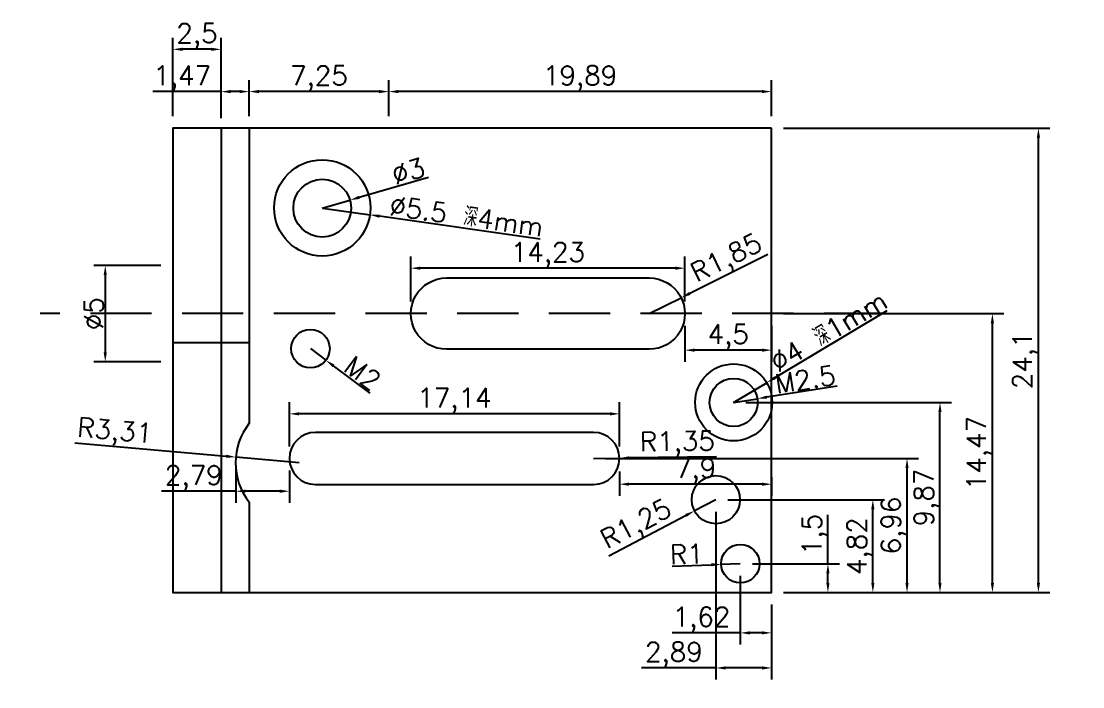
# Model space of a CAD drawing. Header units: millimetres. Extents: x 6817 to 10425, y -2870 to -164.
# Drawn here: x 9712.6 to 9767.7, y -607.9 to -573.4 of the extents above; entities that cross this region are included whole.
import ezdxf

# ---------------------------------------------------------------- set-up
doc = ezdxf.new("R2010")
doc.units = ezdxf.units.MM
doc.linetypes.add('HIDDEN', pattern=[9.524999999999999, 6.35, -3.175])
doc.layers.add('图层2', color=108, linetype='Continuous')
doc.styles.get("Standard").update_dxf_attribs({"font": 'txt', "bigfont": 'gbcbig.shx'})
doc.dimstyles.new('ISO-25', dxfattribs={"dimtxt": 1, "dimasz": 0.5, "dimexe": 0.6, "dimexo": 0.625, "dimgap": 0.1, "dimtad": 1, "dimtxsty": 'Standard', "dimcen": 2.5, "dimadec": 0, "dimazin": 0, "dimtfac": 1, "dimtmove": 0, "dimatfit": 3, "dimfxl": 1, "dimarcsym": 0})

# ---------------------------------------------------------------- blocks, each defined once
blk = doc.blocks.new('*D1155')
at = {"layer": 'Defpoints', "color": 0, "linetype": 'ByBlock', "transparency": 16777216}
for p in [(9729.664131828435, -582.6797138175639), (9728.223089327155, -583.09612288268)]:
    blk.add_point(p, dxfattribs=at)
at = {"layer": '图层2', "color": 0, "linetype": 'ByBlock', "lineweight": -2, "transparency": 16777216}
for p, q in [((9733.750157348204, -581.4990005039613), (9730.144479328861, -582.5409107958585)), ((9728.223089327155, -583.09612288268), (9729.664131828435, -582.6797138175639))]:
    blk.add_line(p, q, dxfattribs=at)
at = {"layer": '图层2', "color": 0, "linetype": 'ByBlock', "transparency": 16777216}
blk.add_solid([(9730.12134549191, -582.4608528791209), (9730.167613165813, -582.6209687125966), (9729.664131828435, -582.6797138175639)], dxfattribs=at)
at = {"layer": '图层2', "color": 0, "linetype": 'ByBlock', "transparency": 16777216, "insert": (9732.686945054696, -581.1816824773), "char_height": 1, "attachment_point": 5, "rotation": 16.117377723468106}
blk.add_mtext('%%C3', dxfattribs=at)
blk = doc.blocks.new('*D701')
at = {"layer": 'Defpoints', "color": 0, "linetype": 'ByBlock', "transparency": 16777216}
for p in [(9728.232401325065, -583.0924777907885), (9730.707188102044, -583.4466393478357)]:
    blk.add_point(p, dxfattribs=at)
at = {"layer": '图层2', "color": 0, "linetype": 'ByBlock', "lineweight": -2, "transparency": 16777216}
for p, q in [((9728.232401325065, -583.0924777907885), (9730.707188102044, -583.4466393478357)), ((9739.545088409714, -584.7114127671492), (9731.20214545744, -583.5174716592452))]:
    blk.add_line(p, q, dxfattribs=at)
at = {"layer": '图层2', "color": 0, "linetype": 'ByBlock', "transparency": 16777216}
blk.add_solid([(9731.213950842677, -583.4349787666793), (9731.190340072206, -583.5999645518112), (9730.707188102044, -583.4466393478357)], dxfattribs=at)
at = {"layer": '图层2', "color": 0, "linetype": 'ByBlock', "transparency": 16777216, "insert": (9735.711563056067, -583.5176959230765), "char_height": 1, "attachment_point": 5, "rotation": 351.85581774246685}
blk.add_mtext('%%C5.5 深4mm', dxfattribs=at)
blk = doc.blocks.new('*D1156')
at = {"layer": 'Defpoints', "color": 0, "linetype": 'ByBlock', "transparency": 16777216}
for p in [(9746.865586085656, -587.7491739213369), (9745.20942765075, -588.5735762735835)]:
    blk.add_point(p, dxfattribs=at)
at = {"layer": '图层2', "color": 0, "linetype": 'ByBlock', "lineweight": -2, "transparency": 16777216}
for p, q in [((9751.371530656366, -585.5062053593356), (9747.313196473475, -587.5263624747804)), ((9745.20942765075, -588.5735762735835), (9746.865586085656, -587.7491739213369))]:
    blk.add_line(p, q, dxfattribs=at)
at = {"layer": '图层2', "color": 0, "linetype": 'ByBlock', "transparency": 16777216}
blk.add_solid([(9747.276061232384, -587.4517607434782), (9747.350331714568, -587.6009642060835), (9746.865586085656, -587.7491739213369)], dxfattribs=at)
at = {"layer": '图层2', "color": 0, "linetype": 'ByBlock', "transparency": 16777216, "insert": (9749.26165978187, -585.7931439970944), "char_height": 1, "attachment_point": 5, "rotation": 26.463198174767005}
blk.add_mtext('R1,85', dxfattribs=at)
blk = doc.blocks.new('*D1157')
at = {"layer": 'Defpoints', "color": 0, "linetype": 'ByBlock', "transparency": 16777216}
for p in [(9749.59247188799, -593.1834894500946), (9750.827522689904, -592.9907473511923)]:
    blk.add_point(p, dxfattribs=at)
at = {"layer": '图层2', "color": 0, "linetype": 'ByBlock', "lineweight": -2, "transparency": 16777216}
for p, q in [((9754.97729338434, -592.343133898881), (9751.32154301067, -592.9136505116317)), ((9749.59247188799, -593.1834894500946), (9750.827522689904, -592.9907473511923))]:
    blk.add_line(p, q, dxfattribs=at)
at = {"layer": '图层2', "color": 0, "linetype": 'ByBlock', "transparency": 16777216}
blk.add_solid([(9751.30869353741, -592.8313137915038), (9751.334392483932, -592.9959872317595), (9750.827522689904, -592.9907473511923)], dxfattribs=at)
at = {"layer": '图层2', "color": 0, "linetype": 'ByBlock', "transparency": 16777216, "insert": (9753.303912150415, -591.9970194005568), "char_height": 1, "attachment_point": 5, "rotation": 8.870035291243973}
blk.add_mtext('M2.5', dxfattribs=at)
blk = doc.blocks.new('*D1158')
at = {"layer": 'Defpoints', "color": 0, "linetype": 'ByBlock', "transparency": 16777216}
for p in [(9748.670884040408, -598.2319609951637), (9747.56313127355, -598.8110843045774)]:
    blk.add_point(p, dxfattribs=at)
at = {"layer": '图层2', "color": 0, "linetype": 'ByBlock', "lineweight": -2, "transparency": 16777216}
for p, q in [((9748.670884040408, -598.2319609951637), (9747.56313127355, -598.8110843045774)), ((9743.102580132314, -601.1430208304882), (9747.120030166803, -599.0427336283433))]:
    blk.add_line(p, q, dxfattribs=at)
at = {"layer": '图层2', "color": 0, "linetype": 'ByBlock', "transparency": 16777216}
blk.add_solid([(9747.081421946175, -598.9688834438862), (9747.158638387431, -599.1165838128004), (9747.56313127355, -598.8110843045774)], dxfattribs=at)
at = {"layer": '图层2', "color": 0, "linetype": 'ByBlock', "transparency": 16777216, "insert": (9744.573167187038, -599.6031303787468), "char_height": 1, "attachment_point": 5, "rotation": 27.6001689005876}
blk.add_mtext('R1,25', dxfattribs=at)
blk = doc.blocks.new('*D1159')
at = {"layer": 'Defpoints', "color": 0, "linetype": 'ByBlock', "transparency": 16777216}
for p in [(9742.313494553551, -596.0900092078455), (9743.66335967082, -596.0709260956364)]:
    blk.add_point(p, dxfattribs=at)
at = {"layer": '图层2', "color": 0, "linetype": 'ByBlock', "lineweight": -2, "transparency": 16777216}
for p, q in [((9748.696190108056, -595.9997767143141), (9744.163309714253, -596.0638582762997)), ((9742.313494553551, -596.0900092078455), (9743.66335967082, -596.0709260956364))]:
    blk.add_line(p, q, dxfattribs=at)
at = {"layer": '图层2', "color": 0, "linetype": 'ByBlock', "transparency": 16777216}
blk.add_solid([(9744.162131744364, -595.9805332690606), (9744.164487684142, -596.1471832835388), (9743.66335967082, -596.0709260956364)], dxfattribs=at)
at = {"layer": '图层2', "color": 0, "linetype": 'ByBlock', "transparency": 16777216, "insert": (9746.670065579778, -595.3450185262785), "char_height": 1, "attachment_point": 5, "rotation": 0.8099394114105887}
blk.add_mtext('R1,35', dxfattribs=at)
blk = doc.blocks.new('*D702')
at = {"layer": 'Defpoints', "color": 0, "linetype": 'ByBlock', "transparency": 16777216}
for p in [(9727.608882267694, -590.3903877672483), (9728.409521128393, -590.9895350068564)]:
    blk.add_point(p, dxfattribs=at)
at = {"layer": '图层2', "color": 0, "linetype": 'ByBlock', "lineweight": -2, "transparency": 16777216}
for p, q in [((9727.608882267694, -590.3903877672483), (9728.409521128393, -590.9895350068564)), ((9730.704685862409, -592.7070904270713), (9728.809840558744, -591.2891086266609))]:
    blk.add_line(p, q, dxfattribs=at)
at = {"layer": '图层2', "color": 0, "linetype": 'ByBlock', "transparency": 16777216}
blk.add_solid([(9728.859769495379, -591.2223887216023), (9728.75991162211, -591.3558285317185), (9728.409521128393, -590.9895350068564)], dxfattribs=at)
at = {"layer": '图层2', "color": 0, "linetype": 'ByBlock', "transparency": 16777216, "insert": (9730.316911269518, -591.667503020346), "char_height": 1, "attachment_point": 5, "rotation": 323.1911524359377}
blk.add_mtext('M2', dxfattribs=at)
blk = doc.blocks.new('*D1160')
at = {"layer": 'Defpoints', "color": 0, "linetype": 'ByBlock', "transparency": 16777216}
for p in [(9732.826056291298, -586.2142547233568), (9732.826056291298, -588.5741639734963), (9747.059427650722, -588.5735762735842)]:
    blk.add_point(p, dxfattribs=at)
at = {"layer": '图层2', "color": 0, "linetype": 'ByBlock', "lineweight": -2, "transparency": 16777216}
for p, q in [((9732.826056291298, -587.9491639734963), (9732.826056291298, -585.6142547233568)), ((9747.059427650722, -587.9485762735842), (9747.059427650722, -585.6142547233568)), ((9746.559427650722, -586.2142547233568), (9733.326056291298, -586.2142547233568))]:
    blk.add_line(p, q, dxfattribs=at)
at = {"layer": '图层2', "color": 0, "linetype": 'ByBlock', "transparency": 16777216}
for points in [[(9733.326056291298, -586.1309213900234), (9733.326056291298, -586.2975880566902), (9732.826056291298, -586.2142547233568)], [(9746.559427650722, -586.1309213900234), (9746.559427650722, -586.2975880566902), (9747.059427650722, -586.2142547233568)]]:
    blk.add_solid(points, dxfattribs=at)
at = {"layer": '图层2', "color": 0, "linetype": 'ByBlock', "transparency": 16777216, "insert": (9739.94274197101, -585.5309213900235), "char_height": 1, "attachment_point": 5}
blk.add_mtext('14,23', dxfattribs=at)
blk = doc.blocks.new('*D1161')
at = {"layer": 'Defpoints', "color": 0, "linetype": 'ByBlock', "transparency": 16777216}
for p in [(9726.519917964692, -593.7764285755297), (9726.519917964692, -596.0900092078452), (9743.66349455355, -596.0900092078452)]:
    blk.add_point(p, dxfattribs=at)
at = {"layer": '图层2', "color": 0, "linetype": 'ByBlock', "lineweight": -2, "transparency": 16777216}
for p, q in [((9726.519917964692, -595.4650092078452), (9726.519917964692, -593.1764285755297)), ((9743.66349455355, -595.4650092078452), (9743.66349455355, -593.1764285755297)), ((9743.16349455355, -593.7764285755297), (9727.019917964692, -593.7764285755297))]:
    blk.add_line(p, q, dxfattribs=at)
at = {"layer": '图层2', "color": 0, "linetype": 'ByBlock', "transparency": 16777216}
for points in [[(9727.019917964692, -593.6930952421964), (9727.019917964692, -593.8597619088631), (9726.519917964692, -593.7764285755297)], [(9743.16349455355, -593.6930952421964), (9743.16349455355, -593.8597619088631), (9743.66349455355, -593.7764285755297)]]:
    blk.add_solid(points, dxfattribs=at)
at = {"layer": '图层2', "color": 0, "linetype": 'ByBlock', "transparency": 16777216, "insert": (9735.091706259122, -593.0930952421965), "char_height": 1, "attachment_point": 5}
blk.add_mtext('17,14', dxfattribs=at)
blk = doc.blocks.new('*D1162')
at = {"layer": 'Defpoints', "color": 0, "linetype": 'ByBlock', "transparency": 16777216}
for p in [(9749.9388593884, -601.5537673974218), (9754.489260187378, -601.5537673974218), (9751.563040061606, -603.0490773367303)]:
    blk.add_point(p, dxfattribs=at)
at = {"layer": '图层2', "color": 0, "linetype": 'ByBlock', "lineweight": -2, "transparency": 16777216}
for p, q in [((9754.489260187378, -601.5537673974218), (9754.489260187378, -599.0204340640885)), ((9750.5638593884, -601.5537673974218), (9755.089260187378, -601.5537673974218)), ((9754.489260187378, -602.5490773367303), (9754.489260187378, -602.0537673974218)), ((9752.188040061606, -603.0490773367303), (9755.089260187378, -603.0490773367303))]:
    blk.add_line(p, q, dxfattribs=at)
at = {"layer": '图层2', "color": 0, "linetype": 'ByBlock', "transparency": 16777216}
for points in [[(9754.405926854044, -602.0537673974218), (9754.572593520712, -602.0537673974218), (9754.489260187378, -601.5537673974218)], [(9754.405926854044, -602.5490773367303), (9754.572593520712, -602.5490773367303), (9754.489260187378, -603.0490773367303)]]:
    blk.add_solid(points, dxfattribs=at)
at = {"layer": '图层2', "color": 0, "linetype": 'ByBlock', "transparency": 16777216, "insert": (9753.805926854046, -600.0371007307535), "char_height": 1, "attachment_point": 5, "rotation": 90}
blk.add_mtext('1,5', dxfattribs=at)
blk = doc.blocks.new('*D1163')
at = {"layer": 'Defpoints', "color": 0, "linetype": 'ByBlock', "transparency": 16777216}
for p in [(9748.670884040408, -598.2319609951637), (9756.823156108525, -598.2319609951637), (9751.563040061606, -603.0490773367303)]:
    blk.add_point(p, dxfattribs=at)
at = {"layer": '图层2', "color": 0, "linetype": 'ByBlock', "lineweight": -2, "transparency": 16777216}
for p, q in [((9749.295884040408, -598.2319609951637), (9757.423156108525, -598.2319609951637)), ((9756.823156108525, -602.5490773367303), (9756.823156108525, -598.7319609951637)), ((9752.188040061606, -603.0490773367303), (9757.423156108525, -603.0490773367303))]:
    blk.add_line(p, q, dxfattribs=at)
at = {"layer": '图层2', "color": 0, "linetype": 'ByBlock', "transparency": 16777216}
for points in [[(9756.739822775191, -598.7319609951637), (9756.906489441859, -598.7319609951637), (9756.823156108525, -598.2319609951637)], [(9756.739822775191, -602.5490773367303), (9756.906489441859, -602.5490773367303), (9756.823156108525, -603.0490773367303)]]:
    blk.add_solid(points, dxfattribs=at)
at = {"layer": '图层2', "color": 0, "linetype": 'ByBlock', "transparency": 16777216, "insert": (9756.139822775192, -600.6405191659454), "char_height": 1, "attachment_point": 5, "rotation": 90}
blk.add_mtext('4,82', dxfattribs=at)
blk = doc.blocks.new('*D703')
at = {"layer": 'Defpoints', "color": 0, "linetype": 'ByBlock', "transparency": 16777216}
for p in [(9742.31349455355, -596.0900092078448), (9758.598929877802, -596.0900092078448), (9751.563040061606, -603.0490773367303)]:
    blk.add_point(p, dxfattribs=at)
at = {"layer": '图层2', "color": 0, "linetype": 'ByBlock', "lineweight": -2, "transparency": 16777216}
for p, q in [((9742.93849455355, -596.0900092078448), (9759.198929877803, -596.0900092078448)), ((9758.598929877802, -602.5490773367303), (9758.598929877802, -596.5900092078448)), ((9752.188040061606, -603.0490773367303), (9759.198929877803, -603.0490773367303))]:
    blk.add_line(p, q, dxfattribs=at)
at = {"layer": '图层2', "color": 0, "linetype": 'ByBlock', "transparency": 16777216}
for points in [[(9758.515596544468, -596.5900092078448), (9758.682263211136, -596.5900092078448), (9758.598929877802, -596.0900092078448)], [(9758.515596544468, -602.5490773367303), (9758.682263211136, -602.5490773367303), (9758.598929877802, -603.0490773367303)]]:
    blk.add_solid(points, dxfattribs=at)
at = {"layer": '图层2', "color": 0, "linetype": 'ByBlock', "transparency": 16777216, "insert": (9757.91559654447, -599.569543272286), "char_height": 1, "attachment_point": 5, "rotation": 90}
blk.add_mtext('6,96', dxfattribs=at)
blk = doc.blocks.new('*D1164')
at = {"layer": 'Defpoints', "color": 0, "linetype": 'ByBlock', "transparency": 16777216}
for p in [(9749.59247188799, -593.1834894500951), (9760.31047052783, -593.1834894500951), (9751.563040061606, -603.0490773367303)]:
    blk.add_point(p, dxfattribs=at)
at = {"layer": '图层2', "color": 0, "linetype": 'ByBlock', "lineweight": -2, "transparency": 16777216}
for p, q in [((9750.21747188799, -593.1834894500951), (9760.91047052783, -593.1834894500951)), ((9760.31047052783, -602.5490773367303), (9760.31047052783, -593.6834894500951)), ((9752.188040061606, -603.0490773367303), (9760.91047052783, -603.0490773367303))]:
    blk.add_line(p, q, dxfattribs=at)
at = {"layer": '图层2', "color": 0, "linetype": 'ByBlock', "transparency": 16777216}
for points in [[(9760.227137194495, -593.6834894500951), (9760.393803861163, -593.6834894500951), (9760.31047052783, -593.1834894500951)], [(9760.227137194495, -602.5490773367303), (9760.393803861163, -602.5490773367303), (9760.31047052783, -603.0490773367303)]]:
    blk.add_solid(points, dxfattribs=at)
at = {"layer": '图层2', "color": 0, "linetype": 'ByBlock', "transparency": 16777216, "insert": (9759.627137194497, -598.1162833934111), "char_height": 1, "attachment_point": 5, "rotation": 90}
blk.add_mtext('9,87', dxfattribs=at)
blk = doc.blocks.new('*D1165')
at = {"layer": 'Defpoints', "color": 0, "linetype": 'ByBlock', "transparency": 16777216}
for p in [(9751.563040061606, -588.5741639734961), (9763.033792754673, -588.5741639734961), (9751.563040061606, -603.0490773367303)]:
    blk.add_point(p, dxfattribs=at)
at = {"layer": '图层2', "color": 0, "linetype": 'ByBlock', "lineweight": -2, "transparency": 16777216}
for p, q in [((9752.188040061606, -588.5741639734961), (9763.633792754674, -588.5741639734961)), ((9763.033792754673, -602.5490773367303), (9763.033792754673, -589.0741639734961)), ((9752.188040061606, -603.0490773367303), (9763.633792754674, -603.0490773367303))]:
    blk.add_line(p, q, dxfattribs=at)
at = {"layer": '图层2', "color": 0, "linetype": 'ByBlock', "transparency": 16777216}
for points in [[(9762.95045942134, -589.0741639734961), (9763.117126088007, -589.0741639734961), (9763.033792754673, -588.5741639734961)], [(9762.95045942134, -602.5490773367303), (9763.117126088007, -602.5490773367303), (9763.033792754673, -603.0490773367303)]]:
    blk.add_solid(points, dxfattribs=at)
at = {"layer": '图层2', "color": 0, "linetype": 'ByBlock', "transparency": 16777216, "insert": (9762.350459421341, -595.8116206551116), "char_height": 1, "attachment_point": 5, "rotation": 90}
blk.add_mtext('14,47', dxfattribs=at)
blk = doc.blocks.new('*D1166')
at = {"layer": 'Defpoints', "color": 0, "linetype": 'ByBlock', "transparency": 16777216}
for p in [(9751.563040061606, -578.9471339797635), (9765.422269466884, -578.9471339797635), (9751.563040061606, -603.0490773367303)]:
    blk.add_point(p, dxfattribs=at)
at = {"layer": '图层2', "color": 0, "linetype": 'ByBlock', "lineweight": -2, "transparency": 16777216}
for p, q in [((9752.188040061606, -578.9471339797635), (9766.022269466885, -578.9471339797635)), ((9765.422269466884, -602.5490773367303), (9765.422269466884, -579.4471339797635)), ((9752.188040061606, -603.0490773367303), (9766.022269466885, -603.0490773367303))]:
    blk.add_line(p, q, dxfattribs=at)
at = {"layer": '图层2', "color": 0, "linetype": 'ByBlock', "transparency": 16777216}
for points in [[(9765.33893613355, -579.4471339797635), (9765.505602800218, -579.4471339797635), (9765.422269466884, -578.9471339797635)], [(9765.33893613355, -602.5490773367303), (9765.505602800218, -602.5490773367303), (9765.422269466884, -603.0490773367303)]]:
    blk.add_solid(points, dxfattribs=at)
at = {"layer": '图层2', "color": 0, "linetype": 'ByBlock', "transparency": 16777216, "insert": (9764.738936133552, -590.9981056582453), "char_height": 1, "attachment_point": 5, "rotation": 90}
blk.add_mtext('24,1', dxfattribs=at)
blk = doc.blocks.new('*D704')
at = {"layer": 'Defpoints', "color": 0, "linetype": 'ByBlock', "transparency": 16777216}
for p in [(9749.9388593884, -601.5537673974218), (9751.563040061606, -603.0490773367303), (9749.9388593884, -605.144429563225)]:
    blk.add_point(p, dxfattribs=at)
at = {"layer": '图层2', "color": 0, "linetype": 'ByBlock', "lineweight": -2, "transparency": 16777216}
for p, q in [((9749.9388593884, -602.1787673974218), (9749.9388593884, -605.744429563225)), ((9751.563040061606, -603.6740773367303), (9751.563040061606, -605.744429563225)), ((9749.9388593884, -605.144429563225), (9746.405526055067, -605.144429563225)), ((9751.063040061606, -605.144429563225), (9750.4388593884, -605.144429563225))]:
    blk.add_line(p, q, dxfattribs=at)
at = {"layer": '图层2', "color": 0, "linetype": 'ByBlock', "transparency": 16777216}
for points in [[(9750.4388593884, -605.0610962298916), (9750.4388593884, -605.2277628965584), (9749.9388593884, -605.144429563225)], [(9751.063040061606, -605.0610962298916), (9751.063040061606, -605.2277628965584), (9751.563040061606, -605.144429563225)]]:
    blk.add_solid(points, dxfattribs=at)
at = {"layer": '图层2', "color": 0, "linetype": 'ByBlock', "transparency": 16777216, "insert": (9747.922192721733, -604.4610962298917), "char_height": 1, "attachment_point": 5}
blk.add_mtext('1,62', dxfattribs=at)
blk = doc.blocks.new('*D705')
at = {"layer": 'Defpoints', "color": 0, "linetype": 'ByBlock', "transparency": 16777216}
for p in [(9748.670884040408, -598.2319609951642), (9751.563040061606, -603.0490773367303), (9748.670884040408, -606.9648020907684)]:
    blk.add_point(p, dxfattribs=at)
at = {"layer": '图层2', "color": 0, "linetype": 'ByBlock', "lineweight": -2, "transparency": 16777216}
for p, q in [((9748.670884040408, -598.8569609951642), (9748.670884040408, -607.5648020907685)), ((9751.563040061606, -603.6740773367303), (9751.563040061606, -607.5648020907685)), ((9748.670884040408, -606.9648020907684), (9744.804217373741, -606.9648020907684)), ((9751.063040061606, -606.9648020907684), (9749.170884040408, -606.9648020907684))]:
    blk.add_line(p, q, dxfattribs=at)
at = {"layer": '图层2', "color": 0, "linetype": 'ByBlock', "transparency": 16777216}
for points in [[(9749.170884040408, -606.8814687574351), (9749.170884040408, -607.0481354241018), (9748.670884040408, -606.9648020907684)], [(9751.063040061606, -606.8814687574351), (9751.063040061606, -607.0481354241018), (9751.563040061606, -606.9648020907684)]]:
    blk.add_solid(points, dxfattribs=at)
at = {"layer": '图层2', "color": 0, "linetype": 'ByBlock', "transparency": 16777216, "insert": (9746.487550707076, -606.2814687574352), "char_height": 1, "attachment_point": 5}
blk.add_mtext('2,89', dxfattribs=at)
blk = doc.blocks.new('*D1167')
at = {"layer": 'Defpoints', "color": 0, "linetype": 'ByBlock', "transparency": 16777216}
for p in [(9743.662519586716, -596.1413069649884), (9751.563040061606, -596.4417305825359), (9743.662519586716, -597.42798918376)]:
    blk.add_point(p, dxfattribs=at)
at = {"layer": '图层2', "color": 0, "linetype": 'ByBlock', "lineweight": -2, "transparency": 16777216}
for p, q in [((9743.662519586716, -596.7663069649884), (9743.662519586716, -598.02798918376)), ((9751.563040061606, -597.0667305825359), (9751.563040061606, -598.02798918376)), ((9751.063040061606, -597.42798918376), (9744.162519586716, -597.42798918376))]:
    blk.add_line(p, q, dxfattribs=at)
at = {"layer": '图层2', "color": 0, "linetype": 'ByBlock', "transparency": 16777216}
for points in [[(9744.162519586716, -597.3446558504266), (9744.162519586716, -597.5113225170934), (9743.662519586716, -597.42798918376)], [(9751.063040061606, -597.3446558504266), (9751.063040061606, -597.5113225170934), (9751.563040061606, -597.42798918376)]]:
    blk.add_solid(points, dxfattribs=at)
at = {"layer": '图层2', "color": 0, "linetype": 'ByBlock', "transparency": 16777216, "insert": (9747.612779824161, -596.7446558504267), "char_height": 1, "attachment_point": 5}
blk.add_mtext('7,9', dxfattribs=at)
blk = doc.blocks.new('*D1168')
at = {"layer": 'Defpoints', "color": 0, "linetype": 'ByBlock', "transparency": 16777216}
for p in [(9747.059427557373, -588.5741639734961), (9751.563040061606, -588.5741639734961), (9747.059427557373, -590.4700226223526)]:
    blk.add_point(p, dxfattribs=at)
at = {"layer": '图层2', "color": 0, "linetype": 'ByBlock', "lineweight": -2, "transparency": 16777216}
for p, q in [((9747.059427557373, -589.1991639734961), (9747.059427557373, -591.0700226223527)), ((9751.563040061606, -589.1991639734961), (9751.563040061606, -591.0700226223527)), ((9751.063040061606, -590.4700226223526), (9747.559427557373, -590.4700226223526))]:
    blk.add_line(p, q, dxfattribs=at)
at = {"layer": '图层2', "color": 0, "linetype": 'ByBlock', "transparency": 16777216}
for points in [[(9747.559427557373, -590.3866892890193), (9747.559427557373, -590.553355955686), (9747.059427557373, -590.4700226223526)], [(9751.063040061606, -590.3866892890193), (9751.063040061606, -590.553355955686), (9751.563040061606, -590.4700226223526)]]:
    blk.add_solid(points, dxfattribs=at)
at = {"layer": '图层2', "color": 0, "linetype": 'ByBlock', "transparency": 16777216, "insert": (9749.31123380949, -589.7866892890194), "char_height": 1, "attachment_point": 5}
blk.add_mtext('4,5', dxfattribs=at)
blk = doc.blocks.new('*D706')
at = {"layer": 'Defpoints', "color": 0, "linetype": 'ByBlock', "transparency": 16777216}
for p in [(9731.676056197923, -577.047606824081), (9731.676056197923, -578.9471339797635), (9751.563040061606, -578.9471339797635)]:
    blk.add_point(p, dxfattribs=at)
at = {"layer": '图层2', "color": 0, "linetype": 'ByBlock', "lineweight": -2, "transparency": 16777216}
for p, q in [((9731.676056197923, -578.3221339797635), (9731.676056197923, -576.4476068240809)), ((9751.563040061606, -578.3221339797635), (9751.563040061606, -576.4476068240809)), ((9751.063040061606, -577.047606824081), (9732.176056197923, -577.047606824081))]:
    blk.add_line(p, q, dxfattribs=at)
at = {"layer": '图层2', "color": 0, "linetype": 'ByBlock', "transparency": 16777216}
for points in [[(9732.176056197923, -576.9642734907476), (9732.176056197923, -577.1309401574143), (9731.676056197923, -577.047606824081)], [(9751.063040061606, -576.9642734907476), (9751.063040061606, -577.1309401574143), (9751.563040061606, -577.047606824081)]]:
    blk.add_solid(points, dxfattribs=at)
at = {"layer": '图层2', "color": 0, "linetype": 'ByBlock', "transparency": 16777216, "insert": (9741.619548129765, -576.3642734907477), "char_height": 1, "attachment_point": 5}
blk.add_mtext('19,89', dxfattribs=at)
blk = doc.blocks.new('*D1169')
at = {"layer": 'Defpoints', "color": 0, "linetype": 'ByBlock', "transparency": 16777216}
for p in [(9724.430582680368, -577.047606824081), (9724.430582680368, -578.9471339797635), (9731.676056197923, -578.9471339797635)]:
    blk.add_point(p, dxfattribs=at)
at = {"layer": '图层2', "color": 0, "linetype": 'ByBlock', "lineweight": -2, "transparency": 16777216}
for p, q in [((9724.430582680368, -578.3221339797635), (9724.430582680368, -576.4476068240809)), ((9731.676056197923, -578.3221339797635), (9731.676056197923, -576.4476068240809)), ((9731.176056197923, -577.047606824081), (9724.930582680368, -577.047606824081))]:
    blk.add_line(p, q, dxfattribs=at)
at = {"layer": '图层2', "color": 0, "linetype": 'ByBlock', "transparency": 16777216}
for points in [[(9724.930582680368, -576.9642734907476), (9724.930582680368, -577.1309401574143), (9724.430582680368, -577.047606824081)], [(9731.176056197923, -576.9642734907476), (9731.176056197923, -577.1309401574143), (9731.676056197923, -577.047606824081)]]:
    blk.add_solid(points, dxfattribs=at)
at = {"layer": '图层2', "color": 0, "linetype": 'ByBlock', "transparency": 16777216, "insert": (9728.053319439146, -576.3642734907477), "char_height": 1, "attachment_point": 5}
blk.add_mtext('7,25', dxfattribs=at)
blk = doc.blocks.new('*D1170')
at = {"layer": 'Defpoints', "color": 0, "linetype": 'ByBlock', "transparency": 16777216}
for p in [(9722.964486559606, -577.0476068240807), (9724.430582680368, -578.9471339797635), (9722.964486559606, -579.0445161459731)]:
    blk.add_point(p, dxfattribs=at)
at = {"layer": '图层2', "color": 0, "linetype": 'ByBlock', "lineweight": -2, "transparency": 16777216}
for p, q in [((9722.964486559606, -578.4195161459731), (9722.964486559606, -576.4476068240807)), ((9724.430582680368, -578.3221339797635), (9724.430582680368, -576.4476068240807)), ((9722.964486559606, -577.0476068240807), (9719.431153226273, -577.0476068240807)), ((9723.930582680368, -577.0476068240807), (9723.464486559606, -577.0476068240807))]:
    blk.add_line(p, q, dxfattribs=at)
at = {"layer": '图层2', "color": 0, "linetype": 'ByBlock', "transparency": 16777216}
for points in [[(9723.464486559606, -576.9642734907474), (9723.464486559606, -577.1309401574141), (9722.964486559606, -577.0476068240807)], [(9723.930582680368, -576.9642734907474), (9723.930582680368, -577.1309401574141), (9724.430582680368, -577.0476068240807)]]:
    blk.add_solid(points, dxfattribs=at)
at = {"layer": '图层2', "color": 0, "linetype": 'ByBlock', "transparency": 16777216, "insert": (9720.94781989294, -576.3642734907475), "char_height": 1, "attachment_point": 5}
blk.add_mtext('1,47', dxfattribs=at)
blk = doc.blocks.new('*D1171')
at = {"layer": 'Defpoints', "color": 0, "linetype": 'ByBlock', "transparency": 16777216}
for p in [(9720.464486559604, -574.8539650973476), (9720.464486559604, -578.9471339797635), (9722.964486559606, -578.9471339797635)]:
    blk.add_point(p, dxfattribs=at)
at = {"layer": '图层2', "color": 0, "linetype": 'ByBlock', "lineweight": -2, "transparency": 16777216}
for p, q in [((9720.464486559604, -578.3221339797635), (9720.464486559604, -574.2539650973475)), ((9722.964486559606, -578.3221339797635), (9722.964486559606, -574.2539650973475)), ((9722.464486559606, -574.8539650973476), (9720.964486559604, -574.8539650973476))]:
    blk.add_line(p, q, dxfattribs=at)
at = {"layer": '图层2', "color": 0, "linetype": 'ByBlock', "transparency": 16777216}
for points in [[(9720.964486559604, -574.7706317640142), (9720.964486559604, -574.9372984306809), (9720.464486559604, -574.8539650973476)], [(9722.464486559606, -574.7706317640142), (9722.464486559606, -574.9372984306809), (9722.964486559606, -574.8539650973476)]]:
    blk.add_solid(points, dxfattribs=at)
at = {"layer": '图层2', "color": 0, "linetype": 'ByBlock', "transparency": 16777216, "insert": (9721.714486559606, -574.1706317640143), "char_height": 1, "attachment_point": 5}
blk.add_mtext('2,5', dxfattribs=at)
blk = doc.blocks.new('*D707')
at = {"layer": 'Defpoints', "color": 0, "linetype": 'ByBlock', "transparency": 16777216}
for p in [(9720.464486559604, -586.0741639734961), (9716.951216972177, -591.0741639734961), (9720.464486559604, -591.0741639734961)]:
    blk.add_point(p, dxfattribs=at)
at = {"layer": '图层2', "color": 0, "linetype": 'ByBlock', "lineweight": -2, "transparency": 16777216}
for p, q in [((9719.839486559604, -586.0741639734961), (9716.351216972176, -586.0741639734961)), ((9716.951216972177, -586.5741639734961), (9716.951216972177, -590.5741639734961)), ((9719.839486559604, -591.0741639734961), (9716.351216972176, -591.0741639734961))]:
    blk.add_line(p, q, dxfattribs=at)
at = {"layer": '图层2', "color": 0, "linetype": 'ByBlock', "transparency": 16777216}
for points in [[(9716.867883638843, -586.5741639734961), (9717.03455030551, -586.5741639734961), (9716.951216972177, -586.0741639734961)], [(9716.867883638843, -590.5741639734961), (9717.03455030551, -590.5741639734961), (9716.951216972177, -591.0741639734961)]]:
    blk.add_solid(points, dxfattribs=at)
at = {"layer": '图层2', "color": 0, "linetype": 'ByBlock', "transparency": 16777216, "insert": (9716.351216972176, -588.5741639734945), "char_height": 1, "attachment_point": 5, "rotation": 90}
blk.add_mtext('%%C5', dxfattribs=at)
blk = doc.blocks.new('*D1181')
at = {"layer": 'Defpoints', "color": 0, "linetype": 'ByBlock', "transparency": 16777216}
for p in [(9749.938859388398, -601.5537673974218), (9748.939507339408, -601.5897602047213)]:
    blk.add_point(p, dxfattribs=at)
at = {"layer": '图层2', "color": 0, "linetype": 'ByBlock', "lineweight": -2, "transparency": 16777216}
for p, q in [((9749.938859388398, -601.5537673974218), (9748.939507339408, -601.5897602047213)), ((9746.407815481964, -601.680941983213), (9748.439831314912, -601.6077566083709))]:
    blk.add_line(p, q, dxfattribs=at)
at = {"layer": '图层2', "color": 0, "linetype": 'ByBlock', "transparency": 16777216}
blk.add_solid([(9748.436831914303, -601.524477270955), (9748.44283071552, -601.6910359457868), (9748.939507339408, -601.5897602047213)], dxfattribs=at)
at = {"layer": '图层2', "color": 0, "linetype": 'ByBlock', "transparency": 16777216, "insert": (9747.15238970181, -601.0537362682219), "char_height": 1, "attachment_point": 5, "rotation": 2.062681475840803}
blk.add_mtext('R1', dxfattribs=at)
blk = doc.blocks.new('*D1182')
at = {"layer": 'Defpoints', "color": 0, "linetype": 'ByBlock', "transparency": 16777216}
for p in [(9723.73329280856, -596.0205504467347), (9727.02743984001, -596.3124907848407)]:
    blk.add_point(p, dxfattribs=at)
at = {"layer": '图层2', "color": 0, "linetype": 'ByBlock', "lineweight": -2, "transparency": 16777216}
for p, q in [((9715.371639732946, -595.2795076812739), (9723.235244868494, -595.9764114685325)), ((9727.02743984001, -596.3124907848407), (9723.73329280856, -596.0205504467347))]:
    blk.add_line(p, q, dxfattribs=at)
at = {"layer": '图层2', "color": 0, "linetype": 'ByBlock', "transparency": 16777216}
blk.add_solid([(9723.24260136486, -595.8934034785217), (9723.227888372126, -596.0594194585434), (9723.73329280856, -596.0205504467347)], dxfattribs=at)
at = {"layer": '图层2', "color": 0, "linetype": 'ByBlock', "transparency": 16777216, "insert": (9717.440756361417, -594.7768693752664), "char_height": 1, "attachment_point": 5, "rotation": 354.9354530908958}
blk.add_mtext('R3,31', dxfattribs=at)
blk = doc.blocks.new('*D708')
at = {"layer": 'Defpoints', "color": 0, "linetype": 'ByBlock', "transparency": 16777216}
for p in [(9723.733292808562, -596.0205504467342), (9726.51991796469, -596.0900092078452), (9723.733292808562, -597.7904133596335)]:
    blk.add_point(p, dxfattribs=at)
at = {"layer": '图层2', "color": 0, "linetype": 'ByBlock', "lineweight": -2, "transparency": 16777216}
for p, q in [((9723.733292808562, -596.6455504467342), (9723.733292808562, -598.3904133596335)), ((9726.51991796469, -596.7150092078452), (9726.51991796469, -598.3904133596335)), ((9723.733292808562, -597.7904133596335), (9719.866626141895, -597.7904133596335)), ((9726.01991796469, -597.7904133596335), (9724.233292808562, -597.7904133596335))]:
    blk.add_line(p, q, dxfattribs=at)
at = {"layer": '图层2', "color": 0, "linetype": 'ByBlock', "transparency": 16777216}
for points in [[(9724.233292808562, -597.7070800263001), (9724.233292808562, -597.8737466929668), (9723.733292808562, -597.7904133596335)], [(9726.01991796469, -597.7070800263001), (9726.01991796469, -597.8737466929668), (9726.51991796469, -597.7904133596335)]]:
    blk.add_solid(points, dxfattribs=at)
at = {"layer": '图层2', "color": 0, "linetype": 'ByBlock', "transparency": 16777216, "insert": (9721.54995947523, -597.1070800263002), "char_height": 1, "attachment_point": 5}
blk.add_mtext('2,79', dxfattribs=at)
blk = doc.blocks.new('*D719')
at = {"layer": 'Defpoints', "color": 0, "linetype": 'ByBlock', "transparency": 16777216}
for p in [(9751.309804318757, -592.1584190514213), (9749.592471887987, -593.1834894500953)]:
    blk.add_point(p, dxfattribs=at)
at = {"layer": '图层2', "color": 0, "linetype": 'ByBlock', "lineweight": -2, "transparency": 16777216}
for p, q in [((9757.544815420948, -588.4367602731008), (9751.739137426448, -591.9021514517526)), ((9749.592471887987, -593.1834894500953), (9751.309804318757, -592.1584190514213))]:
    blk.add_line(p, q, dxfattribs=at)
at = {"layer": '图层2', "color": 0, "linetype": 'ByBlock', "transparency": 16777216}
blk.add_solid([(9751.696426159837, -591.830595933805), (9751.78184869306, -591.9737069697012), (9751.309804318757, -592.1584190514213)], dxfattribs=at)
at = {"layer": '图层2', "color": 0, "linetype": 'ByBlock', "transparency": 16777216, "insert": (9754.52933649179, -589.4929752919606), "char_height": 1, "attachment_point": 5, "rotation": 30.832846131114554}
blk.add_mtext('%%C4 深1mm', dxfattribs=at)
blk = doc.blocks.new('*D2126')
at = {"layer": 'Defpoints', "color": 0, "linetype": 'ByBlock'}
for p in [(10223.65655317951, -339.2019893910306), (10223.65655317951, -344.8767332347184), (10247.60326926676, -344.8767332347184)]:
    blk.add_point(p, dxfattribs=at)
at = {"layer": 'Defpoints', "color": 0, "linetype": 'ByBlock', "transparency": 16777216}
for p in [(8490.812523611181, -2490.520457589496), (8490.812523611181, -2500.590094962788), (8495.812523611181, -2500.590094962788)]:
    blk.add_point(p, dxfattribs=at)
at = {"layer": '图层2', "color": 0, "linetype": 'ByBlock', "lineweight": -2}
for p, q in [((10224.28155317951, -339.2019893910306), (10248.20326926677, -339.2019893910306)), ((10247.60326926676, -339.7019893910306), (10247.60326926676, -344.3767332347184)), ((10224.28155317951, -344.8767332347184), (10248.20326926677, -344.8767332347184))]:
    blk.add_line(p, q, dxfattribs=at)
at = {"layer": '图层2', "color": 0, "linetype": 'ByBlock', "lineweight": -2, "transparency": 16777216}
for p, q in [((8490.812523611181, -2499.965094962788), (8490.812523611181, -2489.920457589496)), ((8495.812523611181, -2499.965094962788), (8495.812523611181, -2489.920457589496)), ((8495.312523611181, -2490.520457589496), (8491.312523611181, -2490.520457589496))]:
    blk.add_line(p, q, dxfattribs=at)
at = {"layer": '图层2', "color": 0, "linetype": 'ByBlock'}
for points in [[(10247.51993593343, -339.7019893910306), (10247.6866026001, -339.7019893910306), (10247.60326926676, -339.2019893910306)], [(10247.51993593343, -344.3767332347184), (10247.6866026001, -344.3767332347184), (10247.60326926676, -344.8767332347184)]]:
    blk.add_solid(points, dxfattribs=at)
at = {"layer": '图层2', "color": 0, "linetype": 'ByBlock', "transparency": 16777216}
for points in [[(8491.312523611181, -2490.437124256162), (8491.312523611181, -2490.603790922829), (8490.812523611181, -2490.520457589496)], [(8495.312523611181, -2490.437124256162), (8495.312523611181, -2490.603790922829), (8495.812523611181, -2490.520457589496)]]:
    blk.add_solid(points, dxfattribs=at)
at = {"layer": '图层2', "color": 0, "linetype": 'ByBlock', "insert": (10246.91993593343, -342.0393613128728), "char_height": 1, "attachment_point": 5, "rotation": 90}
blk.add_mtext('5,67', dxfattribs=at)
at = {"layer": '图层2', "color": 0, "linetype": 'ByBlock', "transparency": 16777216, "insert": (8493.312523611181, -2489.170457589496), "char_height": 2.5, "attachment_point": 5}
blk.add_mtext('5', dxfattribs=at)
blk = doc.blocks.new('*D2135')
at = {"layer": 'Defpoints', "color": 0, "linetype": 'ByBlock'}
for p in [(10217.80890323593, -308.8718272035103), (10215.30890323593, -322.3531000105343), (10217.80890323593, -322.3531000105343), (8520.698797281855, -2501.899214522531), (8521.92296518702, -2501.875360825364), (8521.324769983017, -2502.939577391773), (8534.065266103413, -2513.082683579657), (8534.065266103404, -2513.082683579648)]:
    blk.add_point(p, dxfattribs=at)
at = {"layer": '图层2', "color": 0, "linetype": 'ByBlock', "lineweight": -2}
for p, q in [((10215.30890323593, -321.7281000105343), (10215.30890323593, -308.2718272035103)), ((10217.80890323593, -321.7281000105343), (10217.80890323593, -308.2718272035103)), ((10215.80890323593, -308.8718272035103), (10217.30890323593, -308.8718272035103)), ((8521.603026961297, -2500.899701002552), (8522.674903067465, -2499.803255507266)), ((8521.463695031018, -2501.451455265356), (8520.817767547058, -2500.855265314336)), ((8520.835805551842, -2502.550297563056), (8519.961245819408, -2501.854033292819))]:
    blk.add_line(p, q, dxfattribs=at)
for start, end in [(135.6491943160168, 137.2930433170069), (138.9368923179969, 139.8317609595997)]:
    blk.add_arc((8534.065266103404, -2513.082683579648), 17.42792210531466, start, end, dxfattribs=at)
at = {"layer": '图层2', "color": 0, "linetype": 'ByBlock'}
for points in [[(10215.80890323593, -308.788493870177), (10215.80890323593, -308.9551605368437), (10215.30890323593, -308.8718272035103)], [(10217.30890323593, -308.788493870177), (10217.30890323593, -308.9551605368437), (10217.80890323593, -308.8718272035103)], [(8520.86280735294, -2501.57882113634), (8520.986888350251, -2501.690094151416), (8521.25866689682, -2501.262214651942)], [(8520.812098767043, -2501.893911793218), (8520.683210772193, -2501.788244094456), (8520.430651673336, -2502.227741928386)]]:
    blk.add_solid(points, dxfattribs=at)
at = {"layer": '图层2', "color": 0, "linetype": 'ByBlock', "insert": (10216.55890323593, -308.188493870177), "char_height": 1, "attachment_point": 5}
blk.add_mtext('2,5', dxfattribs=at)
at = {"layer": '图层2', "color": 0, "linetype": 'ByBlock', "insert": (8521.70992112492, -2499.932048474234), "char_height": 1, "attachment_point": 5, "rotation": 45.649194316016064}
blk.add_mtext('4°', dxfattribs=at)
blk = doc.blocks.new('*D2136')
at = {"layer": 'Defpoints', "color": 0, "linetype": 'ByBlock'}
for p in [(10215.30890323593, -305.1596104214976), (10187.98518127607, -322.3531000105343), (10215.30890323593, -322.3531000105343), (8518.444056558918, -2501.943463727412), (8521.324769983015, -2502.939577391773), (8518.950142201518, -2504.556260533575), (8534.065266103395, -2513.082683579642), (8534.065266103404, -2513.082683579649)]:
    blk.add_point(p, dxfattribs=at)
at = {"layer": '图层2', "color": 0, "linetype": 'ByBlock', "lineweight": -2}
for p, q in [((10187.98518127607, -321.7281000105343), (10187.98518127607, -304.5596104214976)), ((10215.30890323593, -321.7281000105343), (10215.30890323593, -304.5596104214976)), ((10188.48518127607, -305.1596104214976), (10214.80890323593, -305.1596104214976)), ((8520.83580555184, -2502.550297563056), (8518.5857888129, -2500.75898908559)), ((8518.40577977912, -2504.249186351856), (8516.832017183666, -2503.361428782018))]:
    blk.add_line(p, q, dxfattribs=at)
blk.add_arc((8534.065266103395, -2513.082683579642), 19.18604718405531, 142.968814904025, 149.0795028600399, dxfattribs=at)
at = {"layer": '图层2', "color": 0, "linetype": 'ByBlock'}
for points in [[(10188.48518127607, -305.0762770881643), (10188.48518127607, -305.2429437548309), (10187.98518127607, -305.1596104214976)], [(10214.80890323593, -305.0762770881643), (10214.80890323593, -305.2429437548309), (10215.30890323593, -305.1596104214976)], [(8518.683028279636, -2501.476843946893), (8518.814760373776, -2501.578944060268), (8519.055194666827, -2501.132697721158)], [(8517.677960155901, -2503.265853555548), (8517.533876172534, -2503.182082537198), (8517.354605109169, -2503.65621999647)]]:
    blk.add_solid(points, dxfattribs=at)
at = {"layer": '图层2', "color": 0, "linetype": 'ByBlock', "insert": (10201.647042256, -304.4762770881642), "char_height": 1, "attachment_point": 5}
blk.add_mtext('27,32', dxfattribs=at)
at = {"layer": '图层2', "color": 0, "linetype": 'ByBlock', "insert": (8517.657225784098, -2502.025383907027), "char_height": 1, "attachment_point": 5, "rotation": 56.02415888203301}
blk.add_mtext('9°', dxfattribs=at)

msp = doc.modelspace()

# ---------------------------------------------------------------- linework, layer by layer
at = {"layer": '图层2', "color": 2, "linetype": 'ByBlock'}
for p, q in [((9722.964486559606, -578.9471339797635), (9722.964486559606, -603.0590773367303)), ((9724.430582680368, -578.9471339797635), (9724.430582680368, -594.2648172956876)), ((9734.676056197924, -586.7235762736107), (9745.20943201505, -586.7235762736104)), ((9734.676056197924, -586.7235762736107), (9734.67664393031, -586.7235762736104)), ((9734.677231663223, -586.723576647048), (9734.6772329471, -586.723576647048)), ((9720.464486559604, -590.076528288494), (9724.430582680368, -590.076528288494)), ((9724.430582680368, -598.3601642739934), (9724.430582680368, -603.0490773367303))]:
    msp.add_line(p, q, dxfattribs=at)
at = {"layer": '图层2', "color": 3, "linetype": 'HIDDEN', "ltscale": 0.5}
msp.add_line((9757.461674997174, -588.5741639734961), (9713.569003735449, -588.5741639734961), dxfattribs=at)
at = {"layer": '图层2', "color": 2, "linetype": 'ByBlock'}
msp.add_lwpolyline([(9751.563040061606, -578.9471339797635), (9720.464486559604, -578.9471339797635), (9720.464486559604, -603.0490773367303), (9751.563040061606, -603.0490773367303)], close=True, dxfattribs=at)
for points in [[(9734.677231663223, -586.723576647048), (9745.209427585154, -586.7235762736107, -1.000317761571138), (9745.208252185388, -590.4235759001201), (9734.676056263519, -590.4235762735575, -1.000317761554971)], [(9742.31349455355, -597.4400092078452, 0.9999999999999999), (9742.31349455355, -594.7400092078453), (9727.86991796469, -594.7400092078453, 0.9999999999999999), (9727.86991796469, -597.4400092078452)]]:
    msp.add_lwpolyline(points, format="xyb", close=True, dxfattribs=at)
msp.add_circle((9728.223089327155, -583.0861228826805), 2.5, dxfattribs=at)
at = {"layer": '图层2', "color": 1, "linetype": 'ByBlock'}
for centre, radius in [((9728.223089327155, -583.0961228826802), 1.5), ((9727.60888226769, -590.3903877672456), 1), ((9748.670884040408, -598.2319609951637), 1.25), ((9749.9388593884, -601.5537673974218), 1)]:
    msp.add_circle(centre, radius, dxfattribs=at)
at = {"layer": '图层2', "color": 6, "linetype": 'ByBlock'}
for radius in [2, 1.25]:
    msp.add_circle((9749.59247188799, -593.1834894500951), radius, dxfattribs=at)
at = {"layer": '图层2', "color": 2, "linetype": 'ByBlock'}
msp.add_arc((9727.02743984001, -596.3124907848407), 3.3070581830112, 141.7435185148125, 218.2564814851875, dxfattribs=at)

# ---------------------------------------------------------------- dimensions: what is measured, and where the dimension line sits
for base, p1, p2, picture, middle in [((10215.30890323593, -305.1596104214976), (10187.98518127607, -322.3531000105343), (10215.30890323593, -322.3531000105343), '*D2136', (10201.647042256, -304.4762770881642)), ((10217.80890323593, -308.8718272035103), (10215.30890323593, -322.3531000105343), (10217.80890323593, -322.3531000105343), '*D2135', (10216.55890323593, -308.188493870177))]:
    dim = msp.add_linear_dim(base=base, p1=p1, p2=p2, dimstyle='ISO-25', dxfattribs=at)
    dim.commit()
    dim.dimension.update_dxf_attribs({"geometry": picture, "text_midpoint": middle})
dim = msp.add_linear_dim(base=(10247.60326926676, -344.8767332347184), p1=(10223.65655317951, -339.2019893910306), p2=(10223.65655317951, -344.8767332347184), angle=90, dimstyle='ISO-25', dxfattribs=at)
dim.commit()
dim.dimension.update_dxf_attribs({"geometry": '*D2126', "text_midpoint": (10246.91993593343, -342.0393613128728)})
at = {"layer": '图层2', "color": 6, "linetype": 'ByBlock'}
for base, p1, p2, angle, picture, middle in [((9720.464486559604, -574.8539650973476), (9722.964486559606, -578.9471339797635), (9720.464486559604, -578.9471339797635), 180, '*D1171', (9721.714486559606, -574.1706317640143)), ((9722.964486559606, -577.0476068240807), (9724.430582680368, -578.9471339797635), (9722.964486559606, -579.0445161459731), 180, '*D1170', (9720.94781989294, -576.3642734907475)), ((9724.430582680368, -577.047606824081), (9731.676056197923, -578.9471339797635), (9724.430582680368, -578.9471339797635), 180, '*D1169', (9728.053319439146, -576.3642734907477)), ((9731.676056197923, -577.047606824081), (9751.563040061606, -578.9471339797635), (9731.676056197923, -578.9471339797635), 180, '*D706', (9741.619548129765, -576.3642734907477)), ((9765.422269466884, -578.9471339797635), (9751.563040061606, -603.0490773367303), (9751.563040061606, -578.9471339797635), 90, '*D1166', (9764.738936133552, -590.9981056582453)), ((9732.826056291298, -586.2142547233568), (9747.059427650722, -588.5735762735842), (9732.826056291298, -588.5741639734963), 180, '*D1160', (9739.94274197101, -585.5309213900235)), ((9747.059427557373, -590.4700226223526), (9751.563040061606, -588.5741639734961), (9747.059427557373, -588.5741639734961), 180, '*D1168', (9749.31123380949, -589.7866892890194)), ((9763.033792754673, -588.5741639734961), (9751.563040061606, -603.0490773367303), (9751.563040061606, -588.5741639734961), 90, '*D1165', (9762.350459421341, -595.8116206551116)), ((9726.519917964692, -593.7764285755297), (9743.66349455355, -596.0900092078452), (9726.519917964692, -596.0900092078452), 180, '*D1161', (9735.091706259122, -593.0930952421965)), ((9760.31047052783, -593.1834894500951), (9751.563040061606, -603.0490773367303), (9749.59247188799, -593.1834894500951), 90, '*D1164', (9759.627137194497, -598.1162833934111)), ((9723.733292808562, -597.7904133596335), (9726.51991796469, -596.0900092078452), (9723.733292808562, -596.0205504467342), 180, '*D708', (9721.54995947523, -597.1070800263002)), ((9758.598929877802, -596.0900092078448), (9751.563040061606, -603.0490773367303), (9742.31349455355, -596.0900092078448), 90, '*D703', (9757.91559654447, -599.569543272286)), ((9743.662519586716, -597.42798918376), (9751.563040061606, -596.4417305825359), (9743.662519586716, -596.1413069649884), 180, '*D1167', (9747.612779824161, -596.7446558504267)), ((9748.670884040408, -606.9648020907684), (9751.563040061606, -603.0490773367303), (9748.670884040408, -598.2319609951642), 180, '*D705', (9746.487550707076, -606.2814687574352)), ((9756.823156108525, -598.2319609951637), (9751.563040061606, -603.0490773367303), (9748.670884040408, -598.2319609951637), 90, '*D1163', (9756.139822775192, -600.6405191659454)), ((9754.489260187378, -601.5537673974218), (9751.563040061606, -603.0490773367303), (9749.9388593884, -601.5537673974218), 90, '*D1162', (9753.805926854046, -600.0371007307535)), ((9749.9388593884, -605.144429563225), (9751.563040061606, -603.0490773367303), (9749.9388593884, -601.5537673974218), 180, '*D704', (9747.922192721733, -604.4610962298917))]:
    dim = msp.add_linear_dim(base=base, p1=p1, p2=p2, angle=angle, dimstyle='ISO-25', dxfattribs=at)
    dim.commit()
    dim.dimension.update_dxf_attribs({"geometry": picture, "text_midpoint": middle})
dim = msp.add_radius_dim(center=(9728.223089327155, -583.09612288268), mpoint=(9729.664131828435, -582.6797138175639), text='%%C3', dimstyle='ISO-25', dxfattribs=at)
dim.commit()
dim.dimension.update_dxf_attribs({"geometry": '*D1155', "text_midpoint": (9732.853508680742, -581.7580994778109), "dimtype": 164})
for center, mpoint, text, picture, middle in [((9728.232401325065, -583.0924777907885), (9730.707188102044, -583.4466393478357), '%%C5.5 深4mm', '*D701', (9735.711563056067, -583.5176959230765)), ((9749.592471887987, -593.1834894500953), (9751.309804318757, -592.1584190514213), '%%C4 深1mm', '*D719', (9754.52933649179, -589.4929752919606)), ((9727.608882267694, -590.3903877672483), (9728.409521128393, -590.9895350068564), 'M2', '*D702', (9730.316911269518, -591.667503020346)), ((9749.59247188799, -593.1834894500946), (9750.827522689904, -592.9907473511923), 'M2.5', '*D1157', (9753.303912150415, -591.9970194005568))]:
    dim = msp.add_radius_dim(center=center, mpoint=mpoint, text=text, dimstyle='ISO-25', dxfattribs=at)
    dim.commit()
    dim.dimension.update_dxf_attribs({"geometry": picture, "text_midpoint": middle})
for center, mpoint, picture, middle in [((9745.20942765075, -588.5735762735835), (9746.865586085656, -587.7491739213369), '*D1156', (9749.26165978187, -585.7931439970944)), ((9742.313494553551, -596.0900092078455), (9743.66335967082, -596.0709260956364), '*D1159', (9746.670065579778, -595.3450185262785)), ((9748.670884040408, -598.2319609951637), (9747.56313127355, -598.8110843045774), '*D1158', (9744.573167187038, -599.6031303787468)), ((9749.938859388398, -601.5537673974218), (9748.939507339408, -601.5897602047213), '*D1181', (9747.15238970181, -601.0537362682219))]:
    dim = msp.add_radius_dim(center=center, mpoint=mpoint, dimstyle='ISO-25', dxfattribs=at)
    dim.commit()
    dim.dimension.update_dxf_attribs({"geometry": picture, "text_midpoint": middle})
dim = msp.add_linear_dim(base=(9716.951216972177, -591.0741639734961), p1=(9720.464486559604, -586.0741639734961), p2=(9720.464486559604, -591.0741639734961), angle=90, text='%%C5', dimstyle='ISO-25', dxfattribs=at)
dim.commit()
dim.dimension.update_dxf_attribs({"geometry": '*D707', "text_midpoint": (9716.351216972176, -588.5741639734945)})
dim = msp.add_radius_dim(center=(9727.02743984001, -596.3124907848407), mpoint=(9723.73329280856, -596.0205504467347), dimstyle='ISO-25', dxfattribs=at)
dim.commit()
dim.dimension.update_dxf_attribs({"geometry": '*D1182', "text_midpoint": (9717.380433091208, -595.4575348933556), "dimtype": 164})

doc.saveas('drawing.dxf')
